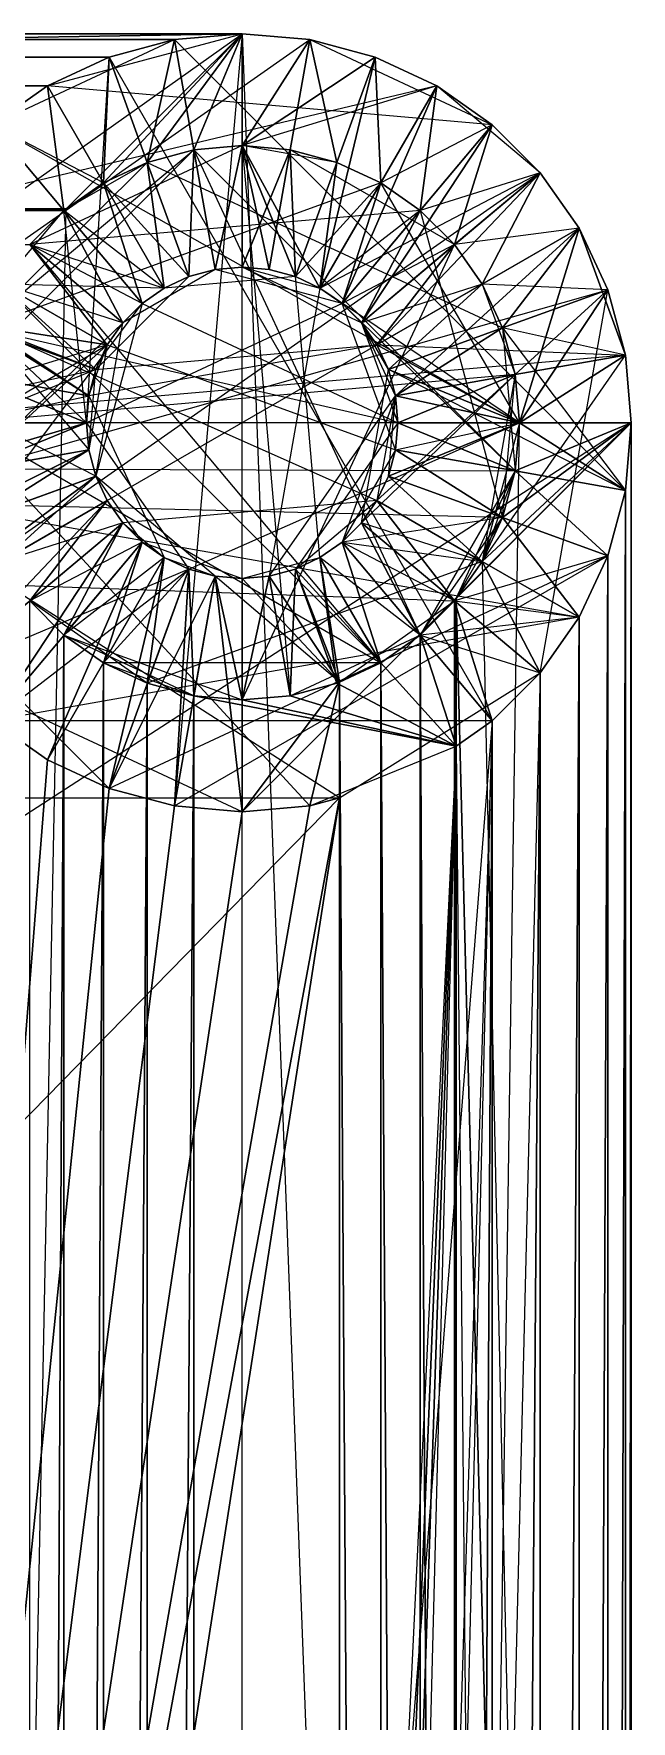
# Model space of a CAD drawing. Extents: x -139 to 143, y -92 to 96.
# Drawn here: x 128.93 to 143.36, y 54.8 to 95.57 of the extents above; entities that cross this region are included whole.
import ezdxf

# ---------------------------------------------------------------- set-up
doc = ezdxf.new("R2010")
doc.units = 0
doc.layers.get('0').update_dxf_attribs({"linetype": 'CONTINUOUS'})

msp = doc.modelspace()

# ---------------------------------------------------------------- linework, layer by layer
at = {"color": 7}
for points in [[(-129.233, 95.572, 5.052), (133.958, 95.572, 5.052), (140.655, -83.022, -0.587), (143.358, -83.022, -0.822), (140.655, -83.022, -0.822), (140.655, -83.022, -0.587), (143.358, -83.022, -0.822), (140.655, -83.022, -0.587), (143.358, -83.022, -0.587), (143.358, -83.022, -0.822), (-138.633, -83.022, -0.587)], [(-129.233, -92.422, -0.822), (133.958, -92.422, -0.822), (-124.985, -88.192, -0.822), (133.958, 95.572, -0.822), (132.795, 92.768, -0.822), (133.958, 92.869, -0.822), (133.958, 95.572, -0.822), (133.958, 95.572, -0.822), (131.667, 92.465, -0.822), (132.795, 92.768, -0.822), (133.958, 95.572, -0.822), (133.958, 95.572, -0.822), (130.609, 91.972, -0.822), (131.667, 92.465, -0.822), (133.958, 95.572, -0.822), (133.958, 95.572, -0.822), (129.709, 91.342, -0.822), (130.609, 91.972, -0.822), (133.958, 95.572, -0.822), (133.958, 95.572, -0.822), (-124.985, 91.342, -0.822), (129.709, 91.342, -0.822), (133.958, 95.572, -0.822), (-129.233, 95.572, -0.822)], [(-124.985, 91.342, -0.822), (133.958, 95.572, -0.822), (-129.233, 95.572, -0.822)], [(-129.233, 95.572, -0.822), (133.958, -92.422, -0.822), (133.958, -89.72, -0.587), (133.958, -89.72, -0.822), (133.958, -92.422, -0.822), (133.958, -89.72, -0.587), (133.958, -92.422, -0.822), (133.958, -92.422, -0.587), (133.958, -89.72, -0.587), (133.958, 92.869, -0.822), (133.958, 95.572, -0.587), (133.958, 95.572, -0.822), (133.958, 92.869, -0.822), (133.958, 95.572, -0.587), (133.958, 92.869, -0.822), (133.958, 92.869, -0.587), (133.958, 95.572, -0.587), (133.958, 95.572, -0.587), (-129.233, 95.572, -0.822), (133.958, 95.572, -0.822), (133.958, 95.572, -0.587), (133.958, 95.572, -0.587), (-129.233, 95.572, -0.587)], [(-129.233, 95.572, -0.822), (133.958, 95.572, -0.587), (133.958, 95.572, 5.052), (-129.233, 95.572, -0.587), (133.958, 95.572, -0.587), (133.958, 95.572, 5.052), (-129.233, 95.572, -0.587), (133.958, 95.572, 5.052), (-129.233, 95.572, 5.052)], [(-127.601, 95.429, 5.052), (132.326, 95.429, 5.052), (-127.601, 95.429, 5.052), (133.958, 95.572, 5.052), (132.326, 95.429, 5.052), (133.958, 95.572, 5.052), (-127.601, 95.429, 5.052)], [(-126.019, 95.005, 5.052), (130.743, 95.005, 5.052), (-126.019, 95.005, 5.052), (132.326, 95.429, 5.052), (130.743, 95.005, 5.052), (-127.601, 95.429, 5.052), (132.326, 95.429, 5.052), (-126.019, 95.005, 5.052)], [(124.701, 87.804, -0.587), (135.59, 95.429, -0.587), (133.958, 95.572, 5.052), (133.958, 95.572, -0.587), (135.59, 95.429, -0.587), (135.59, 95.429, 5.287), (133.958, 95.572, 5.052), (135.59, 95.429, -0.587), (135.59, 95.429, 5.287), (133.958, 95.572, 5.052), (135.59, 95.429, 5.287), (133.958, 95.572, 5.287), (133.958, 95.572, 5.052), (132.326, 76.915, -0.117), (133.958, 76.772, -0.587), (132.326, 76.915, -0.587), (132.326, 76.915, -0.117), (133.958, 76.772, -0.587), (132.326, 76.915, -0.117), (133.958, 76.772, -0.117), (133.958, 76.772, -0.587), (126.757, 80.13, -0.117)], [(124.701, 84.54, -0.587), (130.198, 86.172, -0.587), (130.743, 95.005, 5.287), (129.258, 94.312, 5.052), (130.743, 95.005, 5.052), (130.743, 95.005, 5.287), (129.258, 94.312, 5.052), (130.743, 95.005, 5.287), (129.258, 94.312, 5.287), (129.258, 94.312, 5.052), (133.958, 95.572, 5.287), (132.326, 95.429, 5.052), (133.958, 95.572, 5.052), (133.958, 95.572, 5.287), (132.326, 95.429, 5.052), (133.958, 95.572, 5.287), (132.326, 95.429, 5.287), (132.326, 95.429, 5.052), (143.215, 84.54, 5.052), (143.358, 86.172, 5.287), (143.358, 86.172, 5.052), (143.215, 84.54, 5.052), (143.358, 86.172, 5.287), (143.215, 84.54, 5.052), (143.215, 84.54, 5.287), (143.358, 86.172, 5.287), (133.958, 76.772, -0.117), (135.59, 76.915, -0.587), (133.958, 76.772, -0.587), (133.958, 76.772, -0.117), (135.59, 76.915, -0.587), (133.958, 76.772, -0.117), (135.59, 76.915, -0.117), (135.59, 76.915, -0.587), (139.128, 78.361, 5.287), (140, 78.971, 5.052), (139.128, 78.361, 5.052), (139.128, 78.361, 5.287), (140, 78.971, 5.052), (139.128, 78.361, 5.287), (140, 78.971, 5.287), (140, 78.971, 5.052), (127.916, 78.971, -0.117)], [(127.916, 93.373, 5.052), (132.326, 95.429, 5.287), (130.743, 95.005, 5.052), (132.326, 95.429, 5.052), (132.326, 95.429, 5.287), (130.743, 95.005, 5.052), (132.326, 95.429, 5.287), (130.743, 95.005, 5.287), (130.743, 95.005, 5.052), (140, 78.971, 5.052), (141.158, 80.13, 5.287), (141.158, 80.13, 5.052), (140, 78.971, 5.052), (141.158, 80.13, 5.287), (140, 78.971, 5.052), (140, 78.971, 5.287), (141.158, 80.13, 5.287), (142.791, 89.387, -0.587), (142.098, 90.872, 5.287), (142.098, 90.872, -0.587), (142.791, 89.387, -0.587), (142.098, 90.872, 5.287), (142.791, 89.387, -0.587), (142.791, 89.387, 5.287), (142.098, 90.872, 5.287), (143.215, 87.804, -0.587), (142.791, 89.387, 5.287), (142.791, 89.387, -0.587), (143.215, 87.804, -0.587), (142.791, 89.387, 5.287), (143.215, 87.804, -0.587), (143.215, 87.804, 5.287), (142.791, 89.387, 5.287), (142.098, 90.872, -0.587), (141.158, 92.214, 5.287), (141.158, 92.214, -0.587), (142.098, 90.872, -0.587), (141.158, 92.214, 5.287), (142.098, 90.872, -0.587), (142.098, 90.872, 5.287), (141.158, 92.214, 5.287), (138.658, 94.312, 5.287), (137.173, 95.005, -0.587), (138.658, 94.312, -0.587), (138.658, 94.312, 5.287), (137.173, 95.005, -0.587), (138.658, 94.312, 5.287), (137.173, 95.005, 5.287), (137.173, 95.005, -0.587), (137.173, 95.005, 5.287), (135.59, 95.429, -0.587), (137.173, 95.005, -0.587), (137.173, 95.005, 5.287), (135.59, 95.429, -0.587), (137.173, 95.005, 5.287), (135.59, 95.429, 5.287), (135.59, 95.429, -0.587), (140, 93.373, 5.287), (138.658, 94.312, -0.587), (140, 93.373, -0.587), (140, 93.373, 5.287), (138.658, 94.312, -0.587), (140, 93.373, 5.287), (138.658, 94.312, 5.287), (138.658, 94.312, -0.587), (126.147, 91.342, 5.287)], [(127.362, 85.009, 5.287), (142.791, 89.387, 5.287), (140.251, 88.463, 5.287), (142.098, 90.872, 5.287), (142.791, 89.387, 5.287), (139.758, 89.521, 5.287), (142.098, 90.872, 5.287), (140.251, 88.463, 5.287), (139.758, 89.521, 5.287), (142.098, 90.872, 5.287), (139.758, 89.521, 5.287), (141.158, 92.214, 5.287), (142.098, 90.872, 5.287), (139.088, 90.477, 5.287), (141.158, 92.214, 5.287), (139.758, 89.521, 5.287), (139.088, 90.477, 5.287), (141.158, 92.214, 5.287), (139.088, 90.477, 5.287), (140, 93.373, 5.287), (141.158, 92.214, 5.287), (138.263, 91.302, 5.287), (140, 93.373, 5.287), (139.088, 90.477, 5.287), (138.263, 91.302, 5.287), (140, 93.373, 5.287), (138.263, 91.302, 5.287), (138.658, 94.312, 5.287), (140, 93.373, 5.287), (137.306, 91.972, 5.287), (138.658, 94.312, 5.287), (138.263, 91.302, 5.287), (137.306, 91.972, 5.287), (137.306, 91.972, 5.287), (137.173, 95.005, 5.287), (138.658, 94.312, 5.287), (137.306, 91.972, 5.287), (136.248, 92.465, 5.287), (137.173, 95.005, 5.287), (137.306, 91.972, 5.287), (136.248, 92.465, 5.287), (136.248, 92.465, 5.287), (135.59, 95.429, 5.287), (137.173, 95.005, 5.287), (136.248, 92.465, 5.287), (135.121, 92.768, 5.287), (135.59, 95.429, 5.287), (136.248, 92.465, 5.287), (135.121, 92.768, 5.287), (133.958, 92.869, 5.287), (135.59, 95.429, 5.287), (135.121, 92.768, 5.287), (133.958, 92.869, 5.287), (133.958, 92.869, 5.287), (133.958, 95.572, 5.287), (135.59, 95.429, 5.287), (133.958, 92.869, 5.287), (132.795, 92.768, 5.287), (133.958, 95.572, 5.287), (133.958, 92.869, 5.287), (132.795, 92.768, 5.287), (132.795, 92.768, 5.287), (132.326, 95.429, 5.287), (133.958, 95.572, 5.287), (132.795, 92.768, 5.287), (131.667, 92.465, 5.287), (132.326, 95.429, 5.287), (132.795, 92.768, 5.287), (131.667, 92.465, 5.287), (131.667, 92.465, 5.287), (130.743, 95.005, 5.287), (132.326, 95.429, 5.287), (131.667, 92.465, 5.287), (130.609, 91.972, 5.287), (130.743, 95.005, 5.287), (131.667, 92.465, 5.287), (130.609, 91.972, 5.287), (129.258, 94.312, 5.287), (130.609, 91.972, 5.287), (129.653, 91.302, 5.287), (129.258, 94.312, 5.287), (130.609, 91.972, 5.287), (129.258, 94.312, 5.287), (130.743, 95.005, 5.287), (130.609, 91.972, 5.287), (127.916, 93.373, 5.287), (129.653, 91.302, 5.287), (128.827, 90.477, 5.287)], [(127.916, 93.373, 5.052), (140.655, 86.172, -0.587), (143.215, 87.804, -0.587), (142.791, 89.387, -0.587), (140.655, 86.172, -0.587), (140.655, 86.172, -0.587), (142.791, 89.387, -0.587), (142.098, 90.872, -0.587), (140.655, 86.172, -0.587), (137.214, 88.052, -0.587), (142.098, 90.872, -0.587), (141.158, 92.214, -0.587), (137.214, 88.052, -0.587), (143.215, 87.804, -0.587), (140.655, 86.172, -0.587), (143.358, 86.172, -0.587), (143.215, 87.804, -0.587), (142.098, 90.872, -0.587), (137.214, 88.052, -0.587), (140.655, 86.172, -0.587), (142.098, 90.872, -0.587), (137.661, 86.825, -0.587), (140.655, 86.172, -0.587), (137.491, 87.458, -0.587), (137.661, 86.825, -0.587), (136.838, 88.589, -0.587), (141.158, 92.214, -0.587), (140, 93.373, -0.587), (136.838, 88.589, -0.587), (137.718, 86.172, -0.587), (140.655, 86.172, -0.587), (137.661, 86.825, -0.587), (137.718, 86.172, -0.587), (137.661, 85.519, -0.587), (140.553, 85.009, -0.587), (137.718, 86.172, -0.587), (137.661, 85.519, -0.587), (136.375, 89.052, -0.587), (140, 93.373, -0.587), (138.658, 94.312, -0.587), (136.375, 89.052, -0.587), (140.553, 85.009, -0.587), (137.661, 85.519, -0.587), (140.251, 83.881, -0.587), (140.553, 85.009, -0.587), (140.251, 83.881, -0.587), (137.491, 84.886, -0.587), (139.758, 82.823, -0.587), (140.251, 83.881, -0.587), (137.491, 84.886, -0.587), (140.251, 83.881, -0.587), (137.661, 85.519, -0.587), (137.491, 84.886, -0.587), (140.655, 86.172, -0.587), (137.718, 86.172, -0.587), (140.553, 85.009, -0.587), (140.655, 86.172, -0.587), (140.655, 86.172, -0.587), (137.214, 88.052, -0.587), (137.491, 87.458, -0.587), (140.655, 86.172, -0.587), (135.838, 89.428, -0.587), (138.658, 94.312, -0.587), (137.173, 95.005, -0.587), (135.838, 89.428, -0.587), (141.158, 92.214, -0.587), (136.838, 88.589, -0.587), (137.214, 88.052, -0.587), (141.158, 92.214, -0.587), (140, 93.373, -0.587), (136.375, 89.052, -0.587), (136.838, 88.589, -0.587), (140, 93.373, -0.587), (138.658, 94.312, -0.587), (135.838, 89.428, -0.587), (136.375, 89.052, -0.587), (138.658, 94.312, -0.587), (133.958, 92.869, -0.587), (137.173, 95.005, -0.587), (135.59, 95.429, -0.587), (133.958, 92.869, -0.587), (137.173, 95.005, -0.587), (133.958, 92.869, -0.587), (135.838, 89.428, -0.587), (137.173, 95.005, -0.587), (135.838, 89.428, -0.587), (133.958, 92.869, -0.587), (135.244, 89.705, -0.587), (135.838, 89.428, -0.587), (133.958, 92.869, -0.587), (135.59, 95.429, -0.587), (133.958, 95.572, -0.587), (133.958, 92.869, -0.587), (135.244, 89.705, -0.587), (133.958, 92.869, -0.587), (134.611, 89.875, -0.587), (135.244, 89.705, -0.587), (133.958, 92.869, -0.587), (133.958, 89.932, -0.587), (134.611, 89.875, -0.587), (133.958, 92.869, -0.587), (133.958, 92.869, -0.587), (133.305, 89.875, -0.587), (133.958, 89.932, -0.587), (133.958, 92.869, -0.587), (132.795, 92.768, -0.587), (133.305, 89.875, -0.587), (133.958, 92.869, -0.587), (132.795, 92.768, -0.587), (132.795, 92.768, -0.587), (132.672, 89.705, -0.587), (133.305, 89.875, -0.587), (132.795, 92.768, -0.587), (131.667, 92.465, -0.587), (132.672, 89.705, -0.587), (132.795, 92.768, -0.587), (131.667, 92.465, -0.587), (132.672, 89.705, -0.587), (131.667, 92.465, -0.587), (132.078, 89.428, -0.587), (132.672, 89.705, -0.587), (130.609, 91.972, -0.587), (132.078, 89.428, -0.587), (131.667, 92.465, -0.587), (130.609, 91.972, -0.587), (132.078, 89.428, -0.587), (130.609, 91.972, -0.587), (131.541, 89.052, -0.587), (132.078, 89.428, -0.587), (129.653, 91.302, -0.587), (131.541, 89.052, -0.587), (130.609, 91.972, -0.587), (129.653, 91.302, -0.587), (131.541, 89.052, -0.587), (129.653, 91.302, -0.587), (131.078, 88.589, -0.587), (131.541, 89.052, -0.587), (128.827, 90.477, -0.587), (131.078, 88.589, -0.587), (129.653, 91.302, -0.587), (128.827, 90.477, -0.587), (131.078, 88.589, -0.587), (128.827, 90.477, -0.587), (130.702, 88.052, -0.587), (131.078, 88.589, -0.587), (128.158, 89.521, -0.587), (130.702, 88.052, -0.587), (128.827, 90.477, -0.587)], [(-124.534, 94.312, 5.052), (129.258, 94.312, 5.052), (-124.534, 94.312, 5.052), (130.743, 95.005, 5.052), (129.258, 94.312, 5.052), (-126.019, 95.005, 5.052), (130.743, 95.005, 5.052), (-124.534, 94.312, 5.052)], [(-123.191, 93.373, 5.052), (127.916, 93.373, 5.052), (-123.191, 93.373, 5.052), (129.258, 94.312, 5.052), (127.916, 93.373, 5.052), (-124.534, 94.312, 5.052), (129.258, 94.312, 5.052), (-123.191, 93.373, 5.052)], [(125.817, 81.472, -0.587), (141.158, 92.214, -0.587), (140, 93.373, 5.287), (140, 93.373, -0.587), (141.158, 92.214, -0.587), (140, 93.373, 5.287), (141.158, 92.214, -0.587), (141.158, 92.214, 5.287), (140, 93.373, 5.287), (129.258, 94.312, 5.287), (127.916, 93.373, 5.052), (129.258, 94.312, 5.052), (129.258, 94.312, 5.287), (127.916, 93.373, 5.052), (129.258, 94.312, 5.287), (127.916, 93.373, 5.287)], [(126.147, 91.342, 5.287), (129.653, 91.302, 5.287), (127.916, 93.373, 5.287), (129.258, 94.312, 5.287), (129.653, 91.302, 5.287), (126.147, 91.342, 5.287)], [(127.362, 87.335, 5.287), (132.795, 92.768, 5.287), (133.958, 92.869, 2.937), (132.795, 92.768, 2.937), (132.795, 92.768, 5.287), (133.958, 92.869, 2.937), (132.795, 92.768, 5.287), (133.958, 92.869, 5.287), (133.958, 92.869, 2.937), (135.121, 79.576, 5.287), (133.958, 79.475, 2.937), (135.121, 79.576, 2.937), (135.121, 79.576, 5.287), (133.958, 79.475, 2.937), (135.121, 79.576, 5.287), (133.958, 79.475, 5.287), (133.958, 79.475, 2.937), (139.088, 90.477, 5.287), (138.263, 91.302, 2.937), (138.263, 91.302, 5.287), (139.088, 90.477, 5.287), (138.263, 91.302, 2.937), (139.088, 90.477, 5.287), (139.088, 90.477, 2.937), (138.263, 91.302, 2.937), (128.827, 90.477, 2.937), (129.653, 91.302, 5.287), (129.653, 91.302, 2.937), (128.827, 90.477, 2.937), (129.653, 91.302, 5.287), (128.827, 90.477, 2.937)], [(127.362, 87.335, 2.937), (130.198, 86.172, 2.937), (129.653, 91.302, 5.287), (130.609, 91.972, 2.937), (129.653, 91.302, 2.937), (129.653, 91.302, 5.287), (130.609, 91.972, 2.937), (129.653, 91.302, 5.287), (130.609, 91.972, 5.287), (130.609, 91.972, 2.937), (131.667, 92.465, 5.287), (132.795, 92.768, 2.937), (131.667, 92.465, 2.937), (131.667, 92.465, 5.287), (132.795, 92.768, 2.937), (131.667, 92.465, 5.287), (132.795, 92.768, 5.287), (132.795, 92.768, 2.937), (140.553, 85.009, 5.287), (140.655, 86.172, 2.937), (140.655, 86.172, 5.287), (140.553, 85.009, 5.287), (140.655, 86.172, 2.937), (140.553, 85.009, 5.287), (140.553, 85.009, 2.937), (140.655, 86.172, 2.937), (137.306, 91.972, 5.287), (138.263, 91.302, 2.937), (137.306, 91.972, 2.937), (137.306, 91.972, 5.287), (138.263, 91.302, 2.937), (137.306, 91.972, 5.287), (138.263, 91.302, 5.287), (138.263, 91.302, 2.937), (140.251, 83.881, 5.287), (140.553, 85.009, 2.937), (140.553, 85.009, 5.287), (140.251, 83.881, 5.287), (140.553, 85.009, 2.937), (140.251, 83.881, 5.287), (140.251, 83.881, 2.937), (140.553, 85.009, 2.937), (138.263, 81.042, 5.287), (137.306, 80.372, 2.937), (138.263, 81.042, 2.937), (138.263, 81.042, 5.287), (137.306, 80.372, 2.937), (138.263, 81.042, 5.287), (137.306, 80.372, 5.287), (137.306, 80.372, 2.937), (130.609, 80.372, 5.287), (129.653, 81.042, 2.937), (130.609, 80.372, 2.937), (130.609, 80.372, 5.287), (129.653, 81.042, 2.937), (130.609, 80.372, 5.287), (129.653, 81.042, 5.287), (129.653, 81.042, 2.937), (133.958, 79.475, 5.287), (132.795, 79.576, 2.937), (133.958, 79.475, 2.937), (133.958, 79.475, 5.287), (132.795, 79.576, 2.937), (133.958, 79.475, 5.287), (132.795, 79.576, 5.287), (132.795, 79.576, 2.937), (129.653, 81.042, 2.937), (128.827, 81.867, 5.287)], [(128.827, 90.477, 5.287), (129.653, 91.302, 5.287), (130.609, 91.972, 5.287), (131.667, 92.465, 2.937), (130.609, 91.972, 2.937), (130.609, 91.972, 5.287), (131.667, 92.465, 2.937), (130.609, 91.972, 5.287), (131.667, 92.465, 5.287), (131.667, 92.465, 2.937), (140.251, 88.463, 5.287), (139.758, 89.521, 2.937), (139.758, 89.521, 5.287), (140.251, 88.463, 5.287), (139.758, 89.521, 2.937), (140.251, 88.463, 5.287), (140.251, 88.463, 2.937), (139.758, 89.521, 2.937), (140.553, 87.335, 5.287), (140.251, 88.463, 2.937), (140.251, 88.463, 5.287), (140.553, 87.335, 5.287), (140.251, 88.463, 2.937), (140.553, 87.335, 5.287), (140.553, 87.335, 2.937), (140.251, 88.463, 2.937), (139.758, 89.521, 5.287), (139.088, 90.477, 2.937), (139.088, 90.477, 5.287), (139.758, 89.521, 5.287), (139.088, 90.477, 2.937), (139.758, 89.521, 5.287), (139.758, 89.521, 2.937), (139.088, 90.477, 2.937), (135.121, 92.768, 5.287), (136.248, 92.465, 2.937), (135.121, 92.768, 2.937), (135.121, 92.768, 5.287), (136.248, 92.465, 2.937), (135.121, 92.768, 5.287), (136.248, 92.465, 5.287), (136.248, 92.465, 2.937), (133.958, 92.869, 5.287), (135.121, 92.768, 2.937), (133.958, 92.869, 2.937), (133.958, 92.869, 5.287), (135.121, 92.768, 2.937), (133.958, 92.869, 5.287), (135.121, 92.768, 5.287), (135.121, 92.768, 2.937), (136.248, 92.465, 5.287), (137.306, 91.972, 2.937), (136.248, 92.465, 2.937), (136.248, 92.465, 5.287), (137.306, 91.972, 2.937), (136.248, 92.465, 5.287), (137.306, 91.972, 5.287), (137.306, 91.972, 2.937), (127.664, 88.463, 2.937)], [(127.692, 88.522, -5.287), (132.795, 92.768, -0.587), (133.958, 92.869, -0.822), (132.795, 92.768, -0.822), (132.795, 92.768, -0.587), (133.958, 92.869, -0.822), (132.795, 92.768, -0.587), (133.958, 92.869, -0.587), (133.958, 92.869, -0.822), (128.827, 90.477, -5.287), (129.653, 91.302, -0.587), (129.653, 91.302, -5.287), (128.827, 90.477, -5.287), (129.653, 91.302, -0.587), (128.827, 90.477, -5.287)], [(128.158, 82.823, 2.937), (130.702, 84.292, 2.937), (128.158, 82.823, 2.937), (130.425, 84.886, 2.937), (130.702, 84.292, 2.937), (137.214, 88.052, 2.937), (139.758, 89.521, 2.937), (137.491, 87.458, 2.937), (137.214, 88.052, 2.937), (139.758, 89.521, 2.937), (137.214, 88.052, 2.937), (139.088, 90.477, 2.937), (139.758, 89.521, 2.937), (136.838, 88.589, 2.937), (139.088, 90.477, 2.937), (137.214, 88.052, 2.937), (136.838, 88.589, 2.937), (139.088, 90.477, 2.937), (136.838, 88.589, 2.937), (138.263, 91.302, 2.937), (139.088, 90.477, 2.937), (136.375, 89.052, 2.937), (138.263, 91.302, 2.937), (136.838, 88.589, 2.937), (136.375, 89.052, 2.937), (138.263, 91.302, 2.937), (136.375, 89.052, 2.937), (137.306, 91.972, 2.937), (138.263, 91.302, 2.937), (135.838, 89.428, 2.937), (137.306, 91.972, 2.937), (136.375, 89.052, 2.937), (135.838, 89.428, 2.937), (137.306, 91.972, 2.937), (135.838, 89.428, 2.937), (136.248, 92.465, 2.937), (137.306, 91.972, 2.937), (135.244, 89.705, 2.937), (136.248, 92.465, 2.937), (135.838, 89.428, 2.937), (135.244, 89.705, 2.937), (135.244, 89.705, 2.937), (135.121, 92.768, 2.937), (136.248, 92.465, 2.937), (135.244, 89.705, 2.937), (134.611, 89.875, 2.937), (135.121, 92.768, 2.937), (135.244, 89.705, 2.937), (134.611, 89.875, 2.937), (133.958, 89.932, 2.937), (135.121, 92.768, 2.937), (134.611, 89.875, 2.937), (133.958, 89.932, 2.937), (133.958, 89.932, 2.937), (133.958, 92.869, 2.937), (135.121, 92.768, 2.937), (133.958, 89.932, 2.937), (133.305, 89.875, 2.937), (133.958, 92.869, 2.937), (133.958, 89.932, 2.937), (133.305, 89.875, 2.937), (133.305, 89.875, 2.937), (132.795, 92.768, 2.937), (133.958, 92.869, 2.937), (133.305, 89.875, 2.937), (132.672, 89.705, 2.937), (132.795, 92.768, 2.937), (133.305, 89.875, 2.937), (132.672, 89.705, 2.937), (131.667, 92.465, 2.937), (132.672, 89.705, 2.937), (132.078, 89.428, 2.937), (131.667, 92.465, 2.937), (132.672, 89.705, 2.937), (131.667, 92.465, 2.937), (132.795, 92.768, 2.937), (132.672, 89.705, 2.937), (130.609, 91.972, 2.937), (132.078, 89.428, 2.937), (131.541, 89.052, 2.937), (130.609, 91.972, 2.937), (129.653, 91.302, 2.937), (131.541, 89.052, 2.937), (131.078, 88.589, 2.937), (129.653, 91.302, 2.937), (128.827, 90.477, 2.937), (131.078, 88.589, 2.937), (130.702, 88.052, 2.937), (128.827, 90.477, 2.937), (132.078, 89.428, 2.937), (130.609, 91.972, 2.937), (131.667, 92.465, 2.937), (132.078, 89.428, 2.937), (128.158, 89.521, 2.937), (130.702, 88.052, 2.937), (130.425, 87.458, 2.937), (128.158, 89.521, 2.937)], [(128.158, 89.521, -0.587), (129.653, 91.302, -5.287), (129.709, 91.342, -0.822), (129.709, 91.342, -5.287), (129.653, 91.302, -5.287), (129.653, 91.302, -0.587), (129.709, 91.342, -0.822), (129.653, 91.302, -5.287), (129.653, 91.302, -0.587), (130.609, 91.972, -0.587), (129.709, 91.342, -0.822), (129.653, 91.302, -0.587), (130.609, 91.972, -0.587), (129.709, 91.342, -0.822), (130.609, 91.972, -0.587), (130.609, 91.972, -0.822), (129.709, 91.342, -0.822), (131.667, 92.465, -0.587), (132.795, 92.768, -0.822), (131.667, 92.465, -0.822), (131.667, 92.465, -0.587), (132.795, 92.768, -0.822), (131.667, 92.465, -0.587), (132.795, 92.768, -0.587), (132.795, 92.768, -0.822), (138.263, 81.042, -0.587), (137.306, 80.372, -5.287), (138.263, 81.042, -5.287), (138.263, 81.042, -0.587), (137.306, 80.372, -5.287), (138.263, 81.042, -0.587), (137.306, 80.372, -0.587), (137.306, 80.372, -5.287), (128.158, 89.521, -5.287)], [(128.827, 90.477, -0.587), (129.653, 91.302, -0.587), (130.609, 91.972, -0.587), (131.667, 92.465, -0.822), (130.609, 91.972, -0.822), (130.609, 91.972, -0.587), (131.667, 92.465, -0.822), (130.609, 91.972, -0.587), (131.667, 92.465, -0.587), (131.667, 92.465, -0.822), (127.692, 88.522, -5.287)], [(127.664, 83.881, 2.937), (131.541, 89.052, 2.937), (129.653, 91.302, 2.937), (130.609, 91.972, 2.937), (131.541, 89.052, 2.937), (130.425, 84.886, 2.937), (127.664, 83.881, 2.937), (130.255, 85.519, 2.937), (130.425, 84.886, 2.937), (131.078, 88.589, 2.937), (128.827, 90.477, 2.937), (129.653, 91.302, 2.937), (131.078, 88.589, 2.937), (127.362, 85.009, 2.937), (130.255, 85.519, 2.937), (127.664, 83.881, 2.937)], [(-124.103, 90.477, -5.287), (129.653, 91.302, -5.287), (-124.929, 91.302, -5.287), (129.709, 91.342, -5.287), (-124.985, 91.342, -5.287)], [(-121.422, -88.192, 5.287), (126.147, -88.192, 5.052), (-121.422, -88.192, 5.287), (126.147, -88.192, 5.287), (126.147, -88.192, 5.052), (129.709, 91.342, -0.822), (-124.985, 91.342, -5.287), (129.709, 91.342, -5.287), (129.709, 91.342, -0.822), (-124.985, 91.342, -5.287), (129.709, 91.342, -0.822), (-124.985, 91.342, -0.822)], [(-124.929, 91.302, -5.287), (129.653, 91.302, -5.287), (129.709, 91.342, -5.287), (-124.929, 91.302, -5.287), (128.158, 89.521, -5.287), (-123.433, 89.521, -5.287)], [(-123.433, 89.521, -5.287), (128.827, 90.477, -5.287), (129.653, 91.302, -5.287), (-124.929, 91.302, -5.287)], [(-124.929, 91.302, -5.287), (139.088, 81.867, -5.287), (139.128, -78.774, -5.287), (139.128, 81.923, -5.287), (139.088, 81.867, -5.287), (139.088, 81.867, -5.287), (139.088, -78.717, -5.287)], [(-124.103, 90.477, -5.287), (128.827, 90.477, -5.287), (129.653, 91.302, -5.287), (-124.103, 90.477, -5.287)], [(128.827, 90.477, -0.587), (137.306, 80.372, -0.587), (136.308, 79.906, -5.287), (137.306, 80.372, -5.287), (137.306, 80.372, -0.587), (136.308, 79.906, -5.287), (137.306, 80.372, -0.587), (136.308, 79.906, -0.587), (136.308, 79.906, -5.287), (139.088, 81.867, -0.587), (138.263, 81.042, -5.287), (139.088, 81.867, -5.287), (139.088, 81.867, -0.587), (138.263, 81.042, -5.287), (139.088, 81.867, -0.587), (138.263, 81.042, -0.587), (138.263, 81.042, -5.287), (140.251, 83.881, -0.587), (140.553, 85.009, -0.822), (140.553, 85.009, -0.587), (140.251, 83.881, -0.587), (140.553, 85.009, -0.822), (140.251, 83.881, -0.587), (140.251, 83.881, -0.822), (140.553, 85.009, -0.822), (139.758, 82.823, -0.587), (139.128, 81.923, -0.822), (139.758, 82.823, -0.822), (139.758, 82.823, -0.587), (139.088, 81.867, -0.587), (139.128, 81.923, -0.822), (139.758, 82.823, -0.587), (139.088, 81.867, -0.587), (139.088, 81.867, -5.287), (139.128, 81.923, -0.822), (139.088, 81.867, -0.587), (139.088, 81.867, -5.287), (139.128, 81.923, -0.822), (139.088, 81.867, -5.287), (139.128, 81.923, -5.287), (139.128, 81.923, -0.822), (140.553, 85.009, -0.587), (140.655, 86.172, -0.822), (140.655, 86.172, -0.587), (140.553, 85.009, -0.587), (140.655, 86.172, -0.822), (140.553, 85.009, -0.587), (140.553, 85.009, -0.822), (140.655, 86.172, -0.822), (139.758, 82.823, -0.587), (140.251, 83.881, -0.822), (140.251, 83.881, -0.587), (139.758, 82.823, -0.587), (140.251, 83.881, -0.822), (139.758, 82.823, -0.587), (139.758, 82.823, -0.822), (140.251, 83.881, -0.822), (-124.103, 90.477, -0.587)], [(128.827, 90.477, 2.937), (130.702, 88.052, 2.937), (130.255, 85.519, 2.937), (127.362, 85.009, 2.937), (130.198, 86.172, 2.937), (130.255, 85.519, 2.937), (130.425, 87.458, 2.937), (127.664, 88.463, 2.937)], [(124.701, 84.54, -0.587), (142.098, 81.472, 5.052), (142.791, 82.957, 5.287), (142.791, 82.957, 5.052), (142.098, 81.472, 5.052), (142.791, 82.957, 5.287), (142.098, 81.472, 5.052), (142.098, 81.472, 5.287), (142.791, 82.957, 5.287), (130.743, 77.339, -0.117), (132.326, 76.915, -0.587), (130.743, 77.339, -0.587), (130.743, 77.339, -0.117), (132.326, 76.915, -0.587), (130.743, 77.339, -0.117), (132.326, 76.915, -0.117), (132.326, 76.915, -0.587), (142.791, 82.957, 5.052), (143.215, 84.54, 5.287), (143.215, 84.54, 5.052), (142.791, 82.957, 5.052), (143.215, 84.54, 5.287), (142.791, 82.957, 5.052), (142.791, 82.957, 5.287), (143.215, 84.54, 5.287), (137.491, 87.458, 2.937), (137.214, 88.052, -0.587), (137.214, 88.052, 2.937), (137.491, 87.458, 2.937), (137.214, 88.052, -0.587), (137.491, 87.458, 2.937), (137.491, 87.458, -0.587), (137.214, 88.052, -0.587), (130.255, 86.825, -0.587), (130.425, 87.458, 2.937), (130.425, 87.458, -0.587), (130.255, 86.825, -0.587), (130.425, 87.458, 2.937), (130.255, 86.825, -0.587), (130.255, 86.825, 2.937), (130.425, 87.458, 2.937), (137.214, 88.052, 2.937), (136.838, 88.589, -0.587), (136.838, 88.589, 2.937), (137.214, 88.052, 2.937), (136.838, 88.589, -0.587), (137.214, 88.052, 2.937), (137.214, 88.052, -0.587), (136.838, 88.589, -0.587), (133.958, 89.932, 2.937), (134.611, 89.875, -0.587), (133.958, 89.932, -0.587), (133.958, 89.932, 2.937), (134.611, 89.875, -0.587), (133.958, 89.932, 2.937), (134.611, 89.875, 2.937), (134.611, 89.875, -0.587), (134.611, 89.875, 2.937), (135.244, 89.705, -0.587), (134.611, 89.875, -0.587), (134.611, 89.875, 2.937), (135.244, 89.705, -0.587), (134.611, 89.875, 2.937), (135.244, 89.705, 2.937), (135.244, 89.705, -0.587), (132.078, 89.428, 2.937), (132.672, 89.705, -0.587), (132.078, 89.428, -0.587), (132.078, 89.428, 2.937), (132.672, 89.705, -0.587), (132.078, 89.428, 2.937), (132.672, 89.705, 2.937), (132.672, 89.705, -0.587), (130.425, 87.458, -0.587), (130.702, 88.052, 2.937), (130.702, 88.052, -0.587), (130.425, 87.458, -0.587), (130.702, 88.052, 2.937), (130.425, 87.458, -0.587), (130.425, 87.458, 2.937), (130.702, 88.052, 2.937), (137.661, 85.519, 2.937), (137.718, 86.172, -0.587), (137.718, 86.172, 2.937), (137.661, 85.519, 2.937), (137.718, 86.172, -0.587), (137.661, 85.519, 2.937), (137.661, 85.519, -0.587), (137.718, 86.172, -0.587), (135.244, 82.639, 2.937), (134.611, 82.469, -0.587), (135.244, 82.639, -0.587), (135.244, 82.639, 2.937), (134.611, 82.469, -0.587), (135.244, 82.639, 2.937), (134.611, 82.469, 2.937), (134.611, 82.469, -0.587), (137.661, 86.825, 2.937), (137.491, 87.458, -0.587), (137.491, 87.458, 2.937), (137.661, 86.825, 2.937), (137.491, 87.458, -0.587), (137.661, 86.825, 2.937), (137.661, 86.825, -0.587), (137.491, 87.458, -0.587), (136.838, 88.589, 2.937), (136.375, 89.052, -0.587), (136.375, 89.052, 2.937), (136.838, 88.589, 2.937), (136.375, 89.052, -0.587), (136.838, 88.589, 2.937), (136.838, 88.589, -0.587), (136.375, 89.052, -0.587), (133.305, 89.875, 2.937), (133.958, 89.932, -0.587), (133.305, 89.875, -0.587), (133.305, 89.875, 2.937), (133.958, 89.932, -0.587), (133.305, 89.875, 2.937), (133.958, 89.932, 2.937), (133.958, 89.932, -0.587), (135.838, 89.428, 2.937), (136.375, 89.052, -0.587), (135.838, 89.428, -0.587), (135.838, 89.428, 2.937), (136.375, 89.052, -0.587), (135.838, 89.428, 2.937), (136.375, 89.052, 2.937), (136.375, 89.052, -0.587), (130.198, 86.172, -0.587), (130.255, 86.825, 2.937), (130.255, 86.825, -0.587), (130.198, 86.172, -0.587), (130.255, 86.825, 2.937), (130.198, 86.172, -0.587), (130.198, 86.172, 2.937), (130.255, 86.825, 2.937), (130.702, 88.052, -0.587), (131.078, 88.589, 2.937), (131.078, 88.589, -0.587), (130.702, 88.052, -0.587), (131.078, 88.589, 2.937), (130.702, 88.052, -0.587), (130.702, 88.052, 2.937), (131.078, 88.589, 2.937), (131.541, 89.052, 2.937), (132.078, 89.428, -0.587), (131.541, 89.052, -0.587), (131.541, 89.052, 2.937), (132.078, 89.428, -0.587), (131.541, 89.052, 2.937), (132.078, 89.428, 2.937), (132.078, 89.428, -0.587), (132.672, 89.705, 2.937), (133.305, 89.875, -0.587), (132.672, 89.705, -0.587), (132.672, 89.705, 2.937), (133.305, 89.875, -0.587), (132.672, 89.705, 2.937), (133.305, 89.875, 2.937), (133.305, 89.875, -0.587), (131.078, 88.589, -0.587), (131.541, 89.052, 2.937), (131.541, 89.052, -0.587), (131.078, 88.589, -0.587), (131.541, 89.052, 2.937), (131.078, 88.589, -0.587), (131.078, 88.589, 2.937), (131.541, 89.052, 2.937), (137.718, 86.172, 2.937), (137.661, 86.825, -0.587), (137.661, 86.825, 2.937), (137.718, 86.172, 2.937), (137.661, 86.825, -0.587), (137.718, 86.172, 2.937), (137.718, 86.172, -0.587), (137.661, 86.825, -0.587), (136.375, 83.292, 2.937), (135.838, 82.916, -0.587), (136.375, 83.292, -0.587), (136.375, 83.292, 2.937), (135.838, 82.916, -0.587), (136.375, 83.292, 2.937), (135.838, 82.916, 2.937), (135.838, 82.916, -0.587), (135.244, 89.705, 2.937), (135.838, 89.428, -0.587), (135.244, 89.705, -0.587), (135.244, 89.705, 2.937), (135.838, 89.428, -0.587), (135.244, 89.705, 2.937), (135.838, 89.428, 2.937), (135.838, 89.428, -0.587), (134.611, 82.469, 2.937), (133.958, 82.412, -0.587), (134.611, 82.469, -0.587), (134.611, 82.469, 2.937), (133.958, 82.412, -0.587), (134.611, 82.469, 2.937), (133.958, 82.412, 2.937), (133.958, 82.412, -0.587), (135.838, 82.916, 2.937), (135.244, 82.639, -0.587), (135.838, 82.916, -0.587), (135.838, 82.916, 2.937), (135.244, 82.639, -0.587), (135.838, 82.916, 2.937), (135.244, 82.639, 2.937), (135.244, 82.639, -0.587), (137.214, 84.292, 2.937), (137.491, 84.886, -0.587), (137.491, 84.886, 2.937), (137.214, 84.292, 2.937), (137.491, 84.886, -0.587), (137.214, 84.292, 2.937), (137.214, 84.292, -0.587), (137.491, 84.886, -0.587), (137.491, 84.886, 2.937), (137.661, 85.519, -0.587), (137.661, 85.519, 2.937), (137.491, 84.886, 2.937), (137.661, 85.519, -0.587), (137.491, 84.886, 2.937), (137.491, 84.886, -0.587), (137.661, 85.519, -0.587), (136.375, 83.292, 2.937), (136.838, 83.755, -0.587), (136.838, 83.755, 2.937), (136.375, 83.292, 2.937), (136.838, 83.755, -0.587), (136.375, 83.292, 2.937), (136.375, 83.292, -0.587), (136.838, 83.755, -0.587), (136.838, 83.755, 2.937), (137.214, 84.292, -0.587), (137.214, 84.292, 2.937), (136.838, 83.755, 2.937), (137.214, 84.292, -0.587), (136.838, 83.755, 2.937), (136.838, 83.755, -0.587), (137.214, 84.292, -0.587), (131.078, 83.755, -0.587), (130.702, 84.292, 2.937), (130.702, 84.292, -0.587), (131.078, 83.755, -0.587), (130.702, 84.292, 2.937), (131.078, 83.755, -0.587), (131.078, 83.755, 2.937), (130.702, 84.292, 2.937), (130.702, 84.292, -0.587), (130.425, 84.886, 2.937), (130.425, 84.886, -0.587), (130.702, 84.292, -0.587), (130.425, 84.886, 2.937), (130.702, 84.292, -0.587), (130.702, 84.292, 2.937), (130.425, 84.886, 2.937), (131.541, 83.292, -0.587), (131.078, 83.755, 2.937), (131.078, 83.755, -0.587), (131.541, 83.292, -0.587), (131.078, 83.755, 2.937), (131.541, 83.292, -0.587), (131.541, 83.292, 2.937), (131.078, 83.755, 2.937), (132.078, 82.916, 2.937), (131.541, 83.292, -0.587), (132.078, 82.916, -0.587), (132.078, 82.916, 2.937), (131.541, 83.292, -0.587), (132.078, 82.916, 2.937), (131.541, 83.292, 2.937), (131.541, 83.292, -0.587), (133.958, 82.412, 2.937), (133.305, 82.469, -0.587), (133.958, 82.412, -0.587), (133.958, 82.412, 2.937), (133.305, 82.469, -0.587), (133.958, 82.412, 2.937), (133.305, 82.469, 2.937), (133.305, 82.469, -0.587), (130.425, 84.886, -0.587), (130.255, 85.519, 2.937), (130.255, 85.519, -0.587), (130.425, 84.886, -0.587), (130.255, 85.519, 2.937), (130.425, 84.886, -0.587), (130.425, 84.886, 2.937), (130.255, 85.519, 2.937), (130.255, 85.519, -0.587), (130.198, 86.172, 2.937), (130.198, 86.172, -0.587), (130.255, 85.519, -0.587), (130.198, 86.172, 2.937), (130.255, 85.519, -0.587), (130.255, 85.519, 2.937), (130.198, 86.172, 2.937), (132.672, 82.639, 2.937), (132.078, 82.916, -0.587), (132.672, 82.639, -0.587), (132.672, 82.639, 2.937), (132.078, 82.916, -0.587), (132.672, 82.639, 2.937), (132.078, 82.916, 2.937), (132.078, 82.916, -0.587), (133.305, 82.469, 2.937), (132.672, 82.639, -0.587), (133.305, 82.469, -0.587), (133.305, 82.469, 2.937), (132.672, 82.639, -0.587), (133.305, 82.469, 2.937), (132.672, 82.639, 2.937), (132.672, 82.639, -0.587), (140.655, 86.172, 5.287), (140.553, 87.335, 2.937), (140.553, 87.335, 5.287), (140.655, 86.172, 5.287), (140.553, 87.335, 2.937), (140.655, 86.172, 5.287), (140.655, 86.172, 2.937), (140.553, 87.335, 2.937), (127.261, 86.172, 2.937)], [(128.158, 89.521, 2.937), (130.425, 87.458, 2.937), (127.261, 86.172, 2.937), (130.198, 86.172, 2.937), (127.362, 85.009, 2.937)], [(127.362, 85.009, 2.937), (130.702, 88.052, 2.937), (128.158, 89.521, 2.937)], [(127.664, 88.463, 5.287), (137.718, 86.172, 2.937), (140.655, 86.172, 2.937), (140.553, 85.009, 2.937), (137.718, 86.172, 2.937), (137.661, 85.519, 2.937), (140.553, 85.009, 2.937), (140.251, 83.881, 2.937), (137.661, 85.519, 2.937), (140.655, 86.172, 2.937), (137.718, 86.172, 2.937), (140.553, 87.335, 2.937), (140.655, 86.172, 2.937), (137.491, 84.886, 2.937), (140.251, 83.881, 2.937), (139.758, 82.823, 2.937), (137.491, 84.886, 2.937), (137.661, 86.825, 2.937), (140.553, 87.335, 2.937), (137.718, 86.172, 2.937), (137.661, 86.825, 2.937), (137.214, 84.292, 2.937), (139.758, 82.823, 2.937), (139.088, 81.867, 2.937), (137.214, 84.292, 2.937), (140.553, 87.335, 2.937), (137.661, 86.825, 2.937), (140.251, 88.463, 2.937), (140.553, 87.335, 2.937), (136.838, 83.755, 2.937), (139.088, 81.867, 2.937), (138.263, 81.042, 2.937), (136.838, 83.755, 2.937), (137.491, 87.458, 2.937), (140.251, 88.463, 2.937), (137.661, 86.825, 2.937), (137.491, 87.458, 2.937), (140.251, 88.463, 2.937), (137.491, 87.458, 2.937), (139.758, 89.521, 2.937), (140.251, 88.463, 2.937), (140.553, 85.009, 2.937), (137.661, 85.519, 2.937), (137.718, 86.172, 2.937), (140.553, 85.009, 2.937), (140.251, 83.881, 2.937), (137.491, 84.886, 2.937), (137.661, 85.519, 2.937), (140.251, 83.881, 2.937), (136.375, 83.292, 2.937), (138.263, 81.042, 2.937), (137.306, 80.372, 2.937), (136.375, 83.292, 2.937), (139.758, 82.823, 2.937), (137.214, 84.292, 2.937), (137.491, 84.886, 2.937), (139.758, 82.823, 2.937), (139.088, 81.867, 2.937), (136.838, 83.755, 2.937), (137.214, 84.292, 2.937), (139.088, 81.867, 2.937), (138.263, 81.042, 2.937), (136.375, 83.292, 2.937), (136.838, 83.755, 2.937), (138.263, 81.042, 2.937), (135.838, 82.916, 2.937), (137.306, 80.372, 2.937), (136.248, 79.879, 2.937), (135.838, 82.916, 2.937), (137.306, 80.372, 2.937), (135.838, 82.916, 2.937), (136.375, 83.292, 2.937), (137.306, 80.372, 2.937), (136.248, 79.879, 2.937), (135.244, 82.639, 2.937), (135.838, 82.916, 2.937), (136.248, 79.879, 2.937), (135.121, 79.576, 2.937), (135.244, 82.639, 2.937), (136.248, 79.879, 2.937), (135.121, 79.576, 2.937), (135.121, 79.576, 2.937), (134.611, 82.469, 2.937), (135.244, 82.639, 2.937), (135.121, 79.576, 2.937), (133.958, 79.475, 2.937), (134.611, 82.469, 2.937), (135.121, 79.576, 2.937), (133.958, 79.475, 2.937), (133.958, 79.475, 2.937), (133.958, 82.412, 2.937), (134.611, 82.469, 2.937), (133.958, 79.475, 2.937), (133.958, 79.475, 2.937), (133.305, 82.469, 2.937), (133.958, 82.412, 2.937), (133.958, 79.475, 2.937), (132.795, 79.576, 2.937), (133.305, 82.469, 2.937), (133.958, 79.475, 2.937), (132.795, 79.576, 2.937), (132.795, 79.576, 2.937), (132.672, 82.639, 2.937), (133.305, 82.469, 2.937), (132.795, 79.576, 2.937), (131.667, 79.879, 2.937), (132.672, 82.639, 2.937), (132.795, 79.576, 2.937), (131.667, 79.879, 2.937), (132.672, 82.639, 2.937), (131.667, 79.879, 2.937), (132.078, 82.916, 2.937), (132.672, 82.639, 2.937), (130.609, 80.372, 2.937), (132.078, 82.916, 2.937), (131.667, 79.879, 2.937), (130.609, 80.372, 2.937), (132.078, 82.916, 2.937), (130.609, 80.372, 2.937), (131.541, 83.292, 2.937), (132.078, 82.916, 2.937), (129.653, 81.042, 2.937), (131.541, 83.292, 2.937), (130.609, 80.372, 2.937), (129.653, 81.042, 2.937), (131.541, 83.292, 2.937), (129.653, 81.042, 2.937), (131.078, 83.755, 2.937), (131.541, 83.292, 2.937), (128.827, 81.867, 2.937), (131.078, 83.755, 2.937), (129.653, 81.042, 2.937), (128.827, 81.867, 2.937), (131.078, 83.755, 2.937), (128.827, 81.867, 2.937), (130.702, 84.292, 2.937), (131.078, 83.755, 2.937), (128.158, 82.823, 2.937), (130.702, 84.292, 2.937), (128.827, 81.867, 2.937)], [(127.692, 88.522, -0.587), (130.702, 88.052, -0.587), (128.158, 89.521, -0.587)], [(138.263, -77.892, 5.287), (140.655, 86.172, 5.287), (143.358, 86.172, 5.287), (143.215, 84.54, 5.287), (140.655, 86.172, 5.287), (140.553, 85.009, 5.287), (143.215, 84.54, 5.287), (142.791, 82.957, 5.287), (140.553, 85.009, 5.287), (143.358, 86.172, 5.287), (140.655, 86.172, 5.287), (143.215, 87.804, 5.287), (143.358, 86.172, 5.287), (140.251, 83.881, 5.287), (142.791, 82.957, 5.287), (142.098, 81.472, 5.287), (140.251, 83.881, 5.287), (140.553, 87.335, 5.287), (143.215, 87.804, 5.287), (140.655, 86.172, 5.287), (140.553, 87.335, 5.287), (139.758, 82.823, 5.287), (142.098, 81.472, 5.287), (141.158, 80.13, 5.287), (139.758, 82.823, 5.287), (143.215, 87.804, 5.287), (140.553, 87.335, 5.287), (142.791, 89.387, 5.287), (143.215, 87.804, 5.287), (140.251, 88.463, 5.287), (142.791, 89.387, 5.287), (140.553, 87.335, 5.287), (140.251, 88.463, 5.287), (143.215, 84.54, 5.287), (140.553, 85.009, 5.287), (140.655, 86.172, 5.287), (143.215, 84.54, 5.287), (142.791, 82.957, 5.287), (140.251, 83.881, 5.287), (140.553, 85.009, 5.287), (142.791, 82.957, 5.287), (139.088, 81.867, 5.287), (141.158, 80.13, 5.287), (140, 78.971, 5.287), (139.088, 81.867, 5.287), (142.098, 81.472, 5.287), (139.758, 82.823, 5.287), (140.251, 83.881, 5.287), (142.098, 81.472, 5.287), (138.263, 81.042, 5.287), (140, 78.971, 5.287), (139.128, 78.361, 5.287), (138.263, 81.042, 5.287), (141.158, 80.13, 5.287), (139.088, 81.867, 5.287), (139.758, 82.823, 5.287), (141.158, 80.13, 5.287), (137.306, -77.222, 5.287)], [(124.701, 84.54, -0.587), (130.255, 85.519, -0.587), (130.198, 86.172, -0.587), (124.701, 84.54, -0.587), (130.702, 88.052, -0.587), (127.692, 88.522, -0.587), (130.425, 87.458, -0.587), (130.702, 88.052, -0.587), (124.558, 86.172, -0.587), (130.198, 86.172, -0.587), (127.692, 88.522, -0.587)], [(124.558, 86.172, -0.587), (130.425, 87.458, -0.587), (127.692, 88.522, -0.587), (130.255, 86.825, -0.587), (130.425, 87.458, -0.587), (130.255, 86.825, -0.587), (127.692, 88.522, -0.587), (130.198, 86.172, -0.587), (130.255, 86.825, -0.587), (132.078, 82.916, -0.587), (129.258, 78.032, -0.587), (130.743, 77.339, -0.587), (132.078, 82.916, -0.587), (131.541, 83.292, -0.587), (127.916, 78.971, -0.587), (129.258, 78.032, -0.587), (131.541, 83.292, -0.587), (131.078, 83.755, -0.587), (126.757, 80.13, -0.587)], [(127.692, 88.522, -0.587), (130.255, 85.519, -0.587), (124.701, 84.54, -0.587)], [(124.893, 88.522, -0.587), (135.59, 76.915, -0.117), (136.308, 77.107, -0.587), (135.59, 76.915, -0.587), (135.59, 76.915, -0.117), (136.308, 77.107, -0.587), (135.59, 76.915, -0.117), (136.308, 77.107, -0.117), (136.308, 77.107, -0.587), (141.158, 80.13, 5.052), (142.098, 81.472, 5.287), (142.098, 81.472, 5.052), (141.158, 80.13, 5.052), (142.098, 81.472, 5.287), (141.158, 80.13, 5.052), (141.158, 80.13, 5.287), (142.098, 81.472, 5.287), (127.916, 78.971, -0.117), (129.258, 78.032, -0.587), (127.916, 78.971, -0.587)], [(127.692, 88.522, -0.587), (137.214, 84.292, -0.587), (139.758, 82.823, -0.587), (137.491, 84.886, -0.587), (137.214, 84.292, -0.587), (139.758, 82.823, -0.587), (137.214, 84.292, -0.587), (139.088, 81.867, -0.587), (139.758, 82.823, -0.587), (136.838, 83.755, -0.587), (139.088, 81.867, -0.587), (137.214, 84.292, -0.587), (136.838, 83.755, -0.587), (139.088, 81.867, -0.587), (136.838, 83.755, -0.587), (138.263, 81.042, -0.587), (139.088, 81.867, -0.587), (136.375, 83.292, -0.587), (138.263, 81.042, -0.587), (136.838, 83.755, -0.587), (136.375, 83.292, -0.587), (138.263, 81.042, -0.587), (136.375, 83.292, -0.587), (137.306, 80.372, -0.587), (138.263, 81.042, -0.587), (135.838, 82.916, -0.587), (137.306, 80.372, -0.587), (136.375, 83.292, -0.587), (135.838, 82.916, -0.587), (137.306, 80.372, -0.587), (135.838, 82.916, -0.587), (136.308, 79.906, -0.587), (137.306, 80.372, -0.587), (135.244, 82.639, -0.587), (136.308, 79.906, -0.587), (135.838, 82.916, -0.587), (135.244, 82.639, -0.587), (134.611, 82.469, -0.587), (136.308, 79.906, -0.587), (135.244, 82.639, -0.587), (134.611, 82.469, -0.587), (133.958, 82.412, -0.587), (136.308, 79.906, -0.587), (134.611, 82.469, -0.587), (133.958, 82.412, -0.587), (136.308, 79.906, -0.587), (135.59, 76.915, -0.587), (136.308, 77.107, -0.587), (136.308, 79.906, -0.587), (133.958, 76.772, -0.587), (136.308, 79.906, -0.587), (133.958, 82.412, -0.587), (133.958, 76.772, -0.587), (136.308, 79.906, -0.587), (133.958, 76.772, -0.587), (135.59, 76.915, -0.587), (136.308, 79.906, -0.587), (133.305, 82.469, -0.587), (133.958, 76.772, -0.587), (133.958, 82.412, -0.587), (133.305, 82.469, -0.587), (132.326, 76.915, -0.587), (133.305, 82.469, -0.587), (132.672, 82.639, -0.587), (132.326, 76.915, -0.587), (133.305, 82.469, -0.587), (132.326, 76.915, -0.587), (133.958, 76.772, -0.587), (133.305, 82.469, -0.587), (130.743, 77.339, -0.587), (132.672, 82.639, -0.587), (132.078, 82.916, -0.587), (130.743, 77.339, -0.587), (129.258, 78.032, -0.587), (132.078, 82.916, -0.587), (131.541, 83.292, -0.587), (129.258, 78.032, -0.587), (127.916, 78.971, -0.587), (131.541, 83.292, -0.587), (131.078, 83.755, -0.587), (127.916, 78.971, -0.587), (132.672, 82.639, -0.587), (130.743, 77.339, -0.587), (132.326, 76.915, -0.587), (132.672, 82.639, -0.587), (126.757, 80.13, -0.587), (131.078, 83.755, -0.587), (130.702, 84.292, -0.587), (126.757, 80.13, -0.587)], [(127.664, 88.463, 2.937), (130.255, 86.825, 2.937), (130.198, 86.172, 2.937), (127.261, 86.172, 2.937)], [(127.664, 88.463, 2.937), (130.425, 87.458, 2.937), (130.255, 86.825, 2.937), (127.664, 88.463, 2.937)], [(-123.433, -86.371, -5.287), (143.358, 86.172, 5.052), (143.215, 87.804, -0.587), (143.358, 86.172, -0.587), (143.358, 86.172, 5.052), (143.215, 87.804, -0.587), (143.358, 86.172, 5.052), (143.215, 87.804, 5.287), (143.215, 87.804, -0.587), (143.215, 87.804, 5.287), (143.358, 86.172, 5.052), (143.358, 86.172, 5.287), (143.215, 87.804, 5.287), (124.558, 86.172, -0.117)], [(125.817, 81.472, -0.587), (130.425, 84.886, -0.587), (124.701, 87.804, -0.587)], [(127.261, 86.172, 2.937), (130.255, 86.825, 2.937), (127.362, 87.335, 2.937)], [(127.362, 87.335, 2.937), (130.255, 86.825, 2.937), (130.198, 86.172, 2.937), (127.362, 87.335, 2.937)], [(-138.633, 86.172, -0.822), (140.553, 85.009, -0.822), (143.358, 86.172, -0.822), (140.655, 86.172, -0.822), (140.553, 85.009, -0.822), (140.251, 83.881, -0.822), (143.358, 86.172, -0.822), (140.553, 85.009, -0.822), (140.251, 83.881, -0.822), (139.758, 82.823, -0.822), (143.358, 86.172, -0.822), (140.251, 83.881, -0.822), (139.758, 82.823, -0.822), (143.358, -83.022, -0.822)], [(143.358, -83.022, 5.052), (143.358, 86.172, 5.052), (143.358, 86.172, -0.587), (140.655, 86.172, -0.822), (143.358, 86.172, -0.822), (143.358, 86.172, -0.587), (140.655, 86.172, -0.822), (143.358, 86.172, -0.587), (140.655, 86.172, -0.587), (140.655, 86.172, -0.822), (-135.931, 86.172, -0.587)], [(125.125, 82.957, -0.587), (130.255, 85.519, -0.587), (130.198, 86.172, -0.587), (124.558, 86.172, -0.587)], [(127.261, 86.172, 5.287), (137.306, 80.372, 5.287), (136.248, 79.879, 2.937), (137.306, 80.372, 2.937), (137.306, 80.372, 5.287), (136.248, 79.879, 2.937), (137.306, 80.372, 5.287), (136.248, 79.879, 5.287), (136.248, 79.879, 2.937), (136.248, 79.879, 5.287), (135.121, 79.576, 2.937), (136.248, 79.879, 2.937), (136.248, 79.879, 5.287), (135.121, 79.576, 2.937), (136.248, 79.879, 5.287), (135.121, 79.576, 5.287), (135.121, 79.576, 2.937), (138.263, 81.042, 5.287), (139.088, 81.867, 2.937), (139.088, 81.867, 5.287), (138.263, 81.042, 5.287), (139.088, 81.867, 2.937), (138.263, 81.042, 5.287), (138.263, 81.042, 2.937), (139.088, 81.867, 2.937), (139.758, 82.823, 5.287), (140.251, 83.881, 2.937), (140.251, 83.881, 5.287), (139.758, 82.823, 5.287), (140.251, 83.881, 2.937), (139.758, 82.823, 5.287), (139.758, 82.823, 2.937), (140.251, 83.881, 2.937), (139.088, 81.867, 5.287), (139.758, 82.823, 2.937), (139.758, 82.823, 5.287), (139.088, 81.867, 5.287), (139.758, 82.823, 2.937), (139.088, 81.867, 5.287), (139.088, 81.867, 2.937), (139.758, 82.823, 2.937), (131.667, 79.879, 5.287), (130.609, 80.372, 2.937), (131.667, 79.879, 2.937), (131.667, 79.879, 5.287), (130.609, 80.372, 2.937), (131.667, 79.879, 5.287), (130.609, 80.372, 5.287), (130.609, 80.372, 2.937), (132.795, 79.576, 5.287), (131.667, 79.879, 2.937), (132.795, 79.576, 2.937), (132.795, 79.576, 5.287), (131.667, 79.879, 2.937), (132.795, 79.576, 5.287), (131.667, 79.879, 5.287), (131.667, 79.879, 2.937), (128.827, 81.867, 2.937)], [(143.358, -83.022, -0.822), (139.128, 81.923, -0.822), (143.358, 86.172, -0.822), (139.758, 82.823, -0.822), (139.128, 81.923, -0.822), (143.358, -83.022, -0.822)], [(143.358, -83.022, -0.822), (143.358, 86.172, -0.822), (139.128, 81.923, -0.822), (143.358, -83.022, -0.822), (143.358, 86.172, -0.822), (143.358, -83.022, -0.822)], [(143.215, -81.39, 5.052), (143.358, 86.172, 5.052), (143.358, -83.022, 5.052)], [(143.215, -81.39, 5.052), (143.215, 84.54, 5.052), (143.358, 86.172, 5.052), (143.215, -81.39, 5.052)], [(143.358, -83.022, -0.587), (143.358, 86.172, -0.587), (143.358, 86.172, -0.822), (143.358, -83.022, -0.587)], [(143.358, -83.022, -0.587), (143.358, 86.172, -0.822), (143.358, -83.022, -0.822)], [(143.358, -83.022, -0.587), (143.358, 86.172, -0.587), (143.358, -83.022, -0.587), (143.358, 86.172, 5.052), (143.358, 86.172, -0.587), (143.358, 86.172, 5.052), (143.358, -83.022, -0.587)], [(125.125, 82.957, -0.587), (130.425, 84.886, -0.587), (130.255, 85.519, -0.587), (125.125, 82.957, -0.587)], [(126.757, 80.13, -0.587), (130.702, 84.292, -0.587), (130.425, 84.886, -0.587), (125.125, 82.957, -0.587)], [(125.817, 81.472, -0.587), (130.702, 84.292, -0.587), (130.425, 84.886, -0.587), (125.817, 81.472, -0.587)], [(127.664, 83.881, 2.937), (130.425, 84.886, 2.937), (128.158, 82.823, 2.937)], [(124.558, 1.575, -0.117), (136.308, 77.107, -0.117), (124.701, 84.54, -0.117), (121.724, 17.649, -0.117)], [(142.791, -79.808, 5.052), (143.215, 84.54, 5.052), (143.215, -81.39, 5.052)], [(142.791, -79.808, 5.052), (142.791, 82.957, 5.052), (143.215, 84.54, 5.052), (142.791, -79.808, 5.052)], [(127.916, 78.971, -0.587), (131.078, 83.755, -0.587), (130.702, 84.292, -0.587), (125.817, 81.472, -0.587)], [(127.916, 78.971, -0.117), (129.258, 78.032, -0.587), (127.916, 78.971, -0.117), (129.258, 78.032, -0.117), (129.258, 78.032, -0.587), (129.258, 78.032, -0.117), (130.743, 77.339, -0.587), (129.258, 78.032, -0.587), (129.258, 78.032, -0.117), (130.743, 77.339, -0.587), (129.258, 78.032, -0.117), (130.743, 77.339, -0.117), (130.743, 77.339, -0.587), (125.125, 82.957, -0.117)], [(142.098, -78.323, 5.052), (142.791, 82.957, 5.052), (142.791, -79.808, 5.052)], [(142.098, -78.323, 5.052), (142.098, 81.472, 5.052), (142.791, 82.957, 5.052), (142.098, -78.323, 5.052)], [(128.827, -78.717, 5.287), (128.827, 81.867, 5.287), (129.653, 81.042, 5.287), (128.827, -78.717, 5.287)], [(128.827, 81.867, 2.937), (129.653, 81.042, 2.937), (128.827, 81.867, 5.287), (129.653, 81.042, 2.937), (129.653, 81.042, 5.287), (128.827, 81.867, 5.287)], [(136.248, -76.729, 5.287), (140, 78.971, 5.287), (138.263, 81.042, 5.287), (139.088, 81.867, 5.287), (140, 78.971, 5.287), (135.121, -76.427, 5.287)], [(139.128, -78.774, -5.287), (139.088, 81.867, -5.287), (138.263, 81.042, -5.287), (139.088, -78.717, -5.287), (139.088, 81.867, -5.287), (138.263, 81.042, -5.287), (138.263, 81.042, -5.287), (138.263, -77.892, -5.287)], [(143.358, -83.022, -0.822), (139.128, 81.923, -0.822), (139.128, -78.774, -0.822)], [(139.128, -78.774, -5.287), (139.128, 81.923, -0.822), (139.128, 81.923, -5.287), (139.128, -78.774, -5.287), (139.128, 81.923, -0.822), (139.128, -78.774, -5.287)], [(139.128, -78.774, -0.822), (139.128, 81.923, -0.822), (139.128, -75.211, 5.052), (139.128, 78.361, 5.287), (139.128, 78.361, 5.052), (139.128, -75.211, 5.052), (139.128, 78.361, 5.287), (139.128, -75.211, 5.052)], [(141.158, -76.98, 5.052), (142.098, 81.472, 5.052), (142.098, -78.323, 5.052)], [(141.158, -76.98, 5.052), (141.158, 80.13, 5.052), (142.098, 81.472, 5.052), (141.158, -76.98, 5.052)], [(128.827, -78.717, 5.287), (129.653, 81.042, 5.287), (129.653, -77.892, 5.287)], [(129.653, -77.892, 5.287), (129.653, 81.042, 5.287), (130.609, 80.372, 5.287), (129.653, -77.892, 5.287)], [(135.121, -76.427, 5.287), (139.128, 78.361, 5.287), (137.306, 80.372, 5.287), (138.263, 81.042, 5.287), (139.128, 78.361, 5.287), (133.958, -76.325, 5.287)], [(139.088, -78.717, -5.287), (138.263, 81.042, -5.287), (137.306, 80.372, -5.287), (138.263, -77.892, -5.287), (138.263, 81.042, -5.287), (137.306, 80.372, -5.287), (137.306, 80.372, -5.287), (137.306, -77.222, -5.287)], [(129.653, -77.892, 5.287), (130.609, 80.372, 5.287), (130.609, -77.222, 5.287)], [(130.609, -77.222, 5.287), (130.609, 80.372, 5.287), (131.667, 79.879, 5.287), (130.609, -77.222, 5.287)], [(133.958, -76.325, 5.287), (139.128, 78.361, 5.287), (136.248, 79.879, 5.287), (137.306, 80.372, 5.287), (139.128, 78.361, 5.287), (132.795, -76.427, 5.287)], [(138.263, -77.892, -5.287), (137.306, 80.372, -5.287), (136.308, 79.906, -5.287), (137.306, -77.222, -5.287), (137.306, 80.372, -5.287), (136.308, 79.906, -5.287), (137.306, -77.222, -5.287), (136.308, 79.906, -5.287), (136.308, -76.757, -5.287)], [(140, -75.822, 5.052), (141.158, 80.13, 5.052), (141.158, -76.98, 5.052)], [(140, -75.822, 5.052), (140, 78.971, 5.052), (141.158, 80.13, 5.052), (140, -75.822, 5.052)], [(-131.583, 77.107, -0.117), (136.308, 77.107, -0.117), (136.308, -73.958, -0.117), (136.308, 77.107, -0.587), (136.308, 77.107, -0.117), (136.308, 77.107, -0.587), (136.308, 79.906, -5.287), (136.308, 79.906, -0.587), (136.308, 77.107, -0.587), (136.308, -73.958, -0.587), (136.308, 77.107, -0.587), (136.308, -73.958, -0.117)], [(130.609, -77.222, 5.287), (131.667, 79.879, 5.287), (131.667, -76.729, 5.287)], [(131.667, -76.729, 5.287), (131.667, 79.879, 5.287), (132.795, 79.576, 5.287), (131.667, -76.729, 5.287)], [(132.795, -76.427, 5.287), (139.128, 78.361, 5.287), (139.128, -75.211, 5.287), (139.128, 78.361, 5.287), (133.958, 79.475, 5.287), (135.121, 79.576, 5.287), (139.128, 78.361, 5.287), (132.795, 79.576, 5.287), (139.128, 78.361, 5.287), (132.795, -76.427, 5.287), (132.795, 79.576, 5.287), (139.128, 78.361, 5.287), (132.795, 79.576, 5.287), (133.958, 79.475, 5.287), (139.128, 78.361, 5.287), (131.667, -76.729, 5.287), (132.795, 79.576, 5.287), (132.795, -76.427, 5.287)], [(132.795, -76.427, 5.287), (139.128, 78.361, 5.287), (135.121, 79.576, 5.287), (136.248, 79.879, 5.287), (139.128, 78.361, 5.287), (139.128, -75.211, 5.287)], [(136.308, -73.958, -0.587), (136.308, 77.107, -0.587), (136.308, -73.958, -0.587), (136.308, 79.906, -5.287), (136.308, 77.107, -0.587), (136.308, -76.757, -5.287)], [(136.308, -76.757, -5.287), (136.308, 79.906, -5.287), (136.308, -73.958, -0.587)], [(123.844, 9.736, -0.117), (129.258, 78.032, -0.117), (127.916, 78.971, -0.117), (123.844, 9.736, -0.117)], [(139.128, -75.211, 5.052), (140, 78.971, 5.052), (139.128, -75.211, 5.052), (139.128, 78.361, 5.052), (140, 78.971, 5.052), (126.757, -89.064, 5.052)], [(139.128, -75.211, 5.052), (140, 78.971, 5.052), (140, -75.822, 5.052)], [(139.128, -75.211, 5.287), (139.128, 78.361, 5.287), (140.655, -83.022, 5.287)], [(123.844, 9.736, -0.117), (130.743, 77.339, -0.117), (129.258, 78.032, -0.117), (123.844, 9.736, -0.117)], [(-109.414, 77.858, -0.117), (123.844, 9.736, -0.117), (136.308, 77.107, -0.117), (135.59, 76.915, -0.117), (123.844, 9.736, -0.117), (136.308, 77.107, -0.117), (124.558, 1.575, -0.117)], [(-7.002, -69.331, -0.117), (136.308, 77.107, -0.117), (123.844, 9.736, -0.117)], [(123.844, 9.736, -0.117), (132.326, 76.915, -0.117), (130.743, 77.339, -0.117), (123.844, 9.736, -0.117)], [(136.308, -73.958, -0.117), (136.308, 77.107, -0.117), (123.844, 9.736, -0.117), (135.59, 76.915, -0.117), (133.958, 76.772, -0.117), (123.844, 9.736, -0.117)], [(123.844, 9.736, -0.117), (133.958, 76.772, -0.117), (132.326, 76.915, -0.117), (123.844, 9.736, -0.117)]]:
    msp.add_polyline3d(points, dxfattribs=at)

doc.saveas('drawing.dxf')
